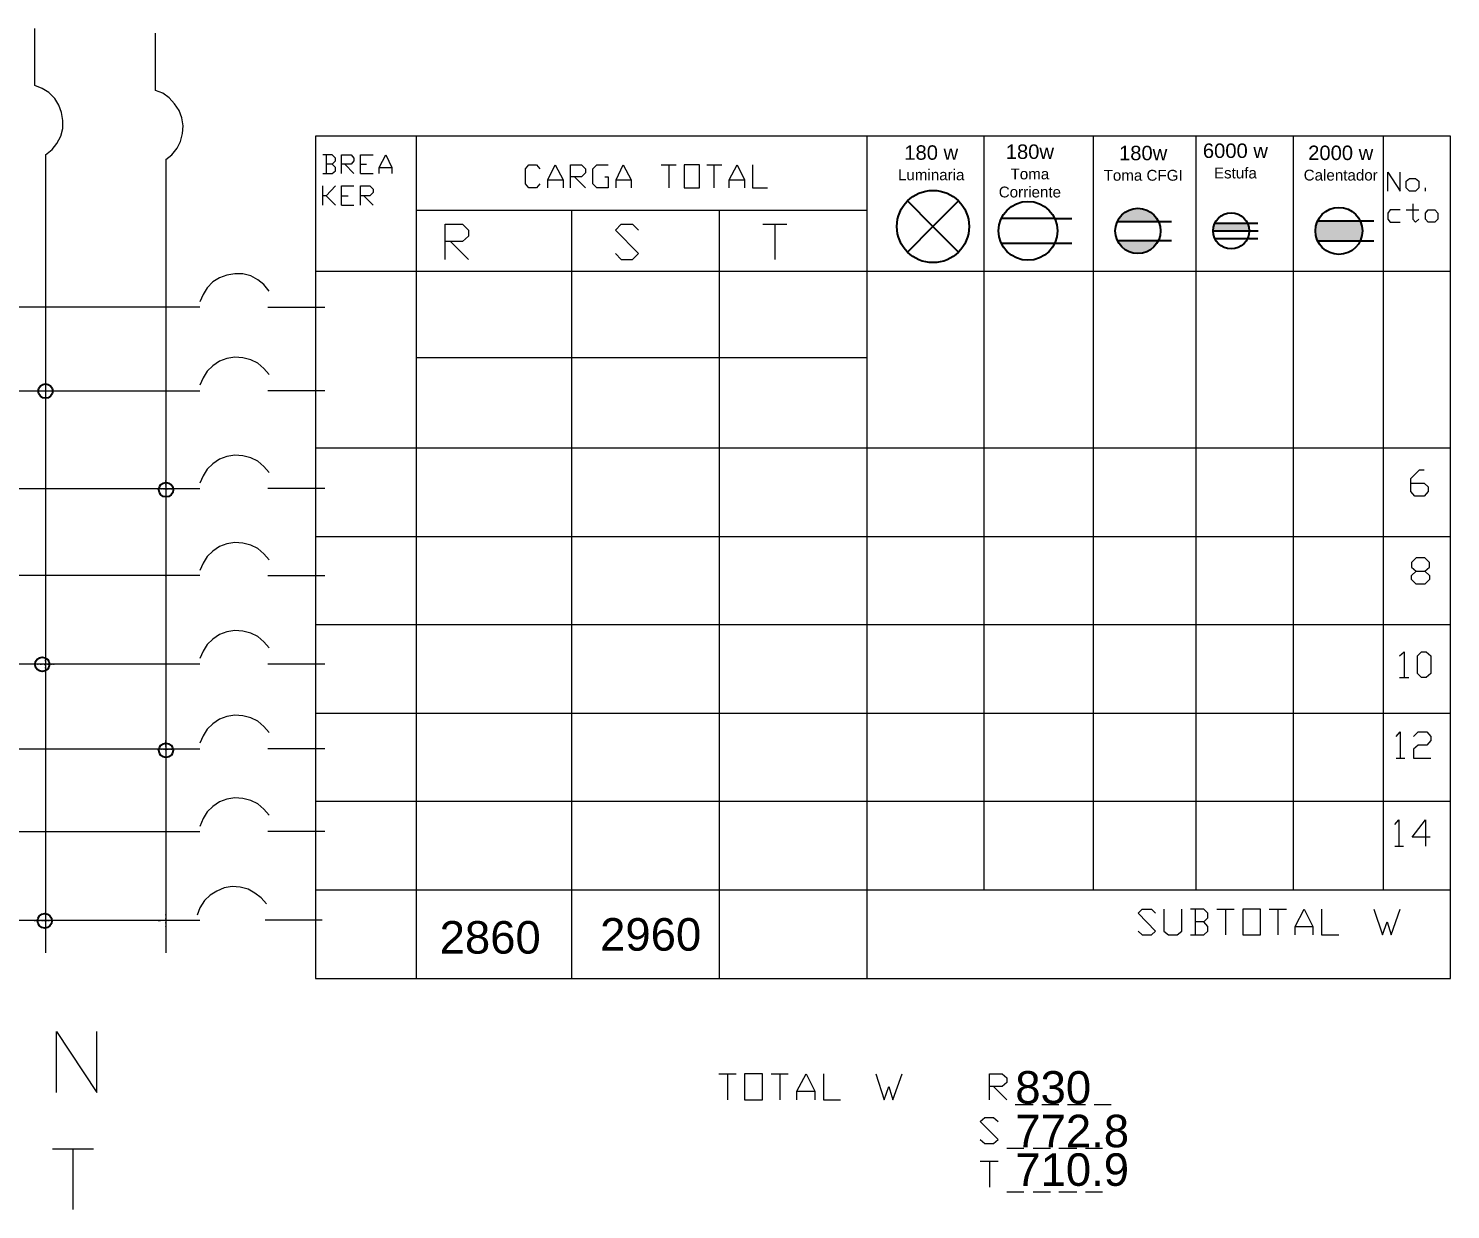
# Model space of a CAD drawing. Header units: metres. Extents: x -1 to 113, y -70 to 21.
# Drawn here: x 38.145 to 42.082, y -11.922 to -8.652 of the extents above; entities that cross this region are included whole.
import ezdxf

# ---------------------------------------------------------------- set-up
doc = ezdxf.new("R2010")
doc.units = ezdxf.units.M
doc.header["$LTSCALE"] = 0.5
for name, color, linetype in [('ENCHUFES', 5, 'Continuous'), ('LUMINARIA', 1, 'Continuous'), ('TABLERO', 7, 'Continuous')]:
    doc.layers.add(name, color=color, linetype=linetype)
doc.styles.get("Standard").update_dxf_attribs({"font": 'arial.ttf'})

# ---------------------------------------------------------------- blocks, each defined once
blk = doc.blocks.new('Tomacorriente')
at = {"layer": 'ENCHUFES'}
for p, q in [((0.0563, 0.0263), (-0.0563, 0.0263)), ((0.0563, 0.0263), (0.0923, 0.0263)), ((-0.0563, -0.0263), (0.0563, -0.0263)), ((0.0563, -0.0263), (0.0923, -0.0263))]:
    blk.add_line(p, q, dxfattribs=at)
blk.add_circle((0, 0), 0.0621, dxfattribs=at)
blk = doc.blocks.new('Toma corriente CFGI 1 Fase')
at = {"layer": 'ENCHUFES', "lineweight": 40}
h = blk.add_hatch(color=256, dxfattribs=at)
h.dxf.hatch_style = 1
h.paths.add_polyline_path([(-0.0453, 0.0211), (0.0453, 0.0211, 0.63707)])
h.paths.add_polyline_path([(0.0453, -0.0211), (-0.0453, -0.0211, 0.63707)])
at = {"layer": 'ENCHUFES'}
for p, q in [((-0.0453, 0.0211), (0.0743, 0.0211)), ((-0.0453, -0.0211), (0.0743, -0.0211))]:
    blk.add_line(p, q, dxfattribs=at)
blk.add_circle((0, 0), 0.05, dxfattribs=at)
blk = doc.blocks.new('Tomacorriente de dos fases con neutro (208V)')
at = {"layer": 'ENCHUFES', "lineweight": 100}
h = blk.add_hatch(color=256, dxfattribs=at)
h.dxf.hatch_style = 1
h.paths.add_polyline_path([(0.0453, 0.0211), (-0.0453, 0.0211, 0.109518), (-0.05, 0), (0.05, 0, 0.109518)])
at = {"layer": 'ENCHUFES'}
for p, q in [((-0.05, 0), (0.0751, 0)), ((-0.0453, 0.0211), (0.0743, 0.0211)), ((-0.0453, -0.0211), (0.0743, -0.0211))]:
    blk.add_line(p, q, dxfattribs=at)
blk.add_circle((0, 0), 0.05, dxfattribs=at)
blk = doc.blocks.new('*U318')
at = {"layer": 'LUMINARIA'}
for q in [(-0.0707, 0.0707), (0.0707, 0.0707), (-0.0707, -0.0707), (0.0707, -0.0707)]:
    blk.add_line((0, 0), q, dxfattribs=at)
blk.add_circle((0, 0), 0.1, dxfattribs=at)
blk = doc.blocks.new('Tomacorriente de dos fases sin neutro (208v)')
at = {"layer": 'ENCHUFES'}
h = blk.add_hatch(color=256, dxfattribs=at)
h.dxf.hatch_style = 1
h.paths.add_polyline_path([(0.05, 0, 0.109518), (0.0453, 0.0211), (-0.0453, 0.0211, 0.109518), (-0.05, 0, 0.109518), (-0.0453, -0.0211), (0.0453, -0.0211, 0.109518)], flags=17)
h.paths.add_polyline_path([(0.0453, 0.0211), (-0.0453, 0.0211, 0.109518), (-0.05, 0, 0.109518), (-0.0453, -0.0211), (0.0453, -0.0211, 0.109518), (0.05, 0, 0.109518)], flags=17)
h = blk.add_hatch(color=256, dxfattribs=at)
h.dxf.hatch_style = 1
h.paths.add_polyline_path([(0.05, 0, 0.109518), (0.0453, 0.0211), (-0.0453, 0.0211, 0.109518), (-0.05, 0, 0.109518), (-0.0453, -0.0211), (0.0453, -0.0211, 0.109518)])
for p, q in [((-0.0453, 0.0211), (0.0743, 0.0211)), ((-0.0453, -0.0211), (0.0743, -0.0211))]:
    blk.add_line(p, q, dxfattribs=at)
blk.add_circle((0, 0), 0.05, dxfattribs=at)

msp = doc.modelspace()

# ---------------------------------------------------------------- linework, layer by layer
at = {"layer": 'TABLERO', "color": 7, "linetype": 'Continuous', "lineweight": 18, "true_color": 0x000007}
for p, q in [((39.2186, -8.9502), (39.2186, -11.2822)), ((40.4662, -8.9502), (40.4662, -11.2822)), ((40.7904, -8.9502), (40.7904, -11.0368)), ((41.0927, -8.9502), (41.0927, -11.0368)), ((41.3766, -8.9502), (41.3766, -11.0368)), ((41.6459, -8.9502), (41.6459, -11.0368)), ((41.8951, -8.9502), (41.8951, -11.0368)), ((38.1928, -9.0015), (38.1928, -11.2108)), ((38.5262, -9.0143), (38.5262, -11.2108)), ((38.9695, -9.0015), (38.9695, -9.0528)), ((39.0208, -9.0272), (39.0464, -9.0528)), ((39.0648, -9.0272), (39.0813, -9.0272)), ((39.0648, -9.0528), (39.0996, -9.0528)), ((39.1161, -9.0363), (39.1509, -9.0363)), ((39.8965, -9.029), (39.9386, -9.029)), ((39.9184, -9.029), (39.9184, -9.0931)), ((40.0229, -9.029), (40.065, -9.029)), ((40.043, -9.029), (40.043, -9.0931)), ((38.9603, -9.1407), (38.9603, -9.0876)), ((39.5832, -9.0711), (39.6253, -9.0711)), ((39.6565, -9.062), (39.6876, -9.0931)), ((39.7719, -9.0711), (39.814, -9.0711)), ((40.0851, -9.0711), (40.1273, -9.0711)), ((42.0123, -9.1023), (42.0123, -9.0931)), ((38.9695, -9.1151), (38.9952, -9.1407)), ((39.0116, -9.1151), (39.03, -9.1151)), ((39.0739, -9.1151), (39.0996, -9.1407)), ((39.0116, -9.1407), (39.0464, -9.1407)), ((40.4662, -9.1554), (39.2186, -9.1554)), ((39.6491, -9.1554), (39.6491, -11.2822)), ((40.0577, -9.1554), (40.0577, -11.2822)), ((41.9592, -9.1536), (41.994, -9.1536)), ((40.1786, -9.1939), (40.2445, -9.1939)), ((40.2115, -9.1939), (40.2115, -9.291)), ((39.3139, -9.2415), (39.3634, -9.291)), ((38.9402, -9.3239), (42.0819, -9.3239)), ((38.6196, -9.4229), (37.7275, -9.4229)), ((38.8083, -9.4229), (38.9658, -9.4229)), ((40.4653, -9.5637), (39.2186, -9.5637)), ((38.6196, -9.6555), (37.7275, -9.6555)), ((38.8083, -9.6537), (38.9658, -9.6537)), ((38.9402, -9.8131), (42.0819, -9.8131)), ((38.5262, -9.9047), (38.5262, -9.9028)), ((38.5262, -9.9083), (38.5262, -9.9065)), ((38.5262, -9.9156), (38.5262, -9.9138)), ((38.5262, -9.9193), (38.5262, -9.9175)), ((38.6196, -9.9266), (37.7275, -9.9266)), ((38.5024, -9.9266), (38.5042, -9.9266)), ((38.506, -9.9266), (38.5079, -9.9266)), ((38.5115, -9.9266), (38.5134, -9.9266)), ((38.517, -9.9266), (38.5189, -9.9266)), ((38.5225, -9.9266), (38.5244, -9.9266)), ((38.5262, -9.9266), (38.5262, -9.9248)), ((38.5262, -9.9266), (38.528, -9.9266)), ((38.528, -9.9266), (38.5298, -9.9266)), ((38.5298, -9.9266), (38.5317, -9.9266)), ((38.5335, -9.9266), (38.5353, -9.9266)), ((38.5372, -9.9266), (38.539, -9.9266)), ((38.5408, -9.9266), (38.5427, -9.9266)), ((38.5445, -9.9266), (38.5463, -9.9266)), ((38.8083, -9.9248), (38.9658, -9.9248)), ((38.9402, -10.0585), (42.0819, -10.0585)), ((38.6196, -10.1666), (37.7275, -10.1666)), ((38.526, -10.1678), (38.526, -10.166)), ((38.8083, -10.1666), (38.9658, -10.1666)), ((38.9402, -10.3022), (42.0819, -10.3022)), ((38.6196, -10.4121), (37.7275, -10.4121)), ((38.1708, -10.4121), (38.1726, -10.4121)), ((38.1781, -10.4121), (38.18, -10.4121)), ((38.1818, -10.4121), (38.1836, -10.4121)), ((38.1891, -10.4121), (38.1909, -10.4121)), ((38.1928, -10.4011), (38.1928, -10.3993)), ((38.1928, -10.4029), (38.1928, -10.4011)), ((38.1928, -10.4121), (38.1928, -10.4103)), ((38.1928, -10.4121), (38.1946, -10.4121)), ((38.1928, -10.4121), (38.1946, -10.4121)), ((38.1928, -10.4158), (38.1928, -10.4139)), ((38.1928, -10.4231), (38.1928, -10.4212)), ((38.1983, -10.4121), (38.2001, -10.4121)), ((38.2001, -10.4121), (38.2019, -10.4121)), ((38.2038, -10.4121), (38.2056, -10.4121)), ((38.2093, -10.4121), (38.2111, -10.4121)), ((38.2148, -10.4121), (38.2166, -10.4121)), ((38.8083, -10.4103), (38.9658, -10.4103)), ((38.1928, -10.4341), (38.1928, -10.4322)), ((41.9409, -10.4487), (41.9665, -10.4487)), ((38.9402, -10.5477), (42.0819, -10.5477)), ((38.5262, -10.6246), (38.5262, -10.6228)), ((38.5262, -10.6283), (38.5262, -10.6264)), ((38.6196, -10.6466), (37.7275, -10.6466)), ((38.5024, -10.6466), (38.5042, -10.6466)), ((38.506, -10.6466), (38.5079, -10.6466)), ((38.5115, -10.6466), (38.5134, -10.6466)), ((38.517, -10.6466), (38.5189, -10.6466)), ((38.5225, -10.6466), (38.5244, -10.6466)), ((38.5262, -10.6356), (38.5262, -10.6338)), ((38.5262, -10.6392), (38.5262, -10.6374)), ((38.5262, -10.6466), (38.5262, -10.6447)), ((38.5262, -10.6466), (38.528, -10.6466)), ((38.5262, -10.6502), (38.5262, -10.6484)), ((38.528, -10.6466), (38.5298, -10.6466)), ((38.5298, -10.6466), (38.5317, -10.6466)), ((38.5335, -10.6466), (38.5353, -10.6466)), ((38.5372, -10.6466), (38.539, -10.6466)), ((38.5408, -10.6466), (38.5427, -10.6466)), ((38.5445, -10.6466), (38.5463, -10.6466)), ((38.8083, -10.6447), (38.9658, -10.6447)), ((41.9317, -10.6722), (41.9555, -10.6722)), ((38.9402, -10.7913), (42.0819, -10.7913)), ((38.6196, -10.8756), (37.7275, -10.8756)), ((38.8083, -10.8737), (38.9658, -10.8737)), ((41.928, -10.9159), (41.9519, -10.9159)), ((38.9402, -11.0368), (42.0819, -11.0368)), ((41.3748, -11.0899), (41.3748, -11.1613)), ((41.4353, -11.0899), (41.4829, -11.0899)), ((41.4591, -11.0899), (41.4591, -11.1613)), ((41.58, -11.0899), (41.6276, -11.0899)), ((41.6038, -11.0899), (41.6038, -11.1613)), ((38.6196, -11.121), (37.7183, -11.121)), ((38.1616, -11.121), (38.1635, -11.121)), ((38.1653, -11.121), (38.1671, -11.121)), ((38.1671, -11.121), (38.169, -11.121)), ((38.1708, -11.121), (38.1726, -11.121)), ((38.1745, -11.121), (38.1763, -11.121)), ((38.18, -11.121), (38.1818, -11.121)), ((38.18, -11.121), (38.1818, -11.121)), ((38.1836, -11.121), (38.1854, -11.121)), ((38.1854, -11.121), (38.1873, -11.121)), ((38.1891, -11.121), (38.1909, -11.121)), ((38.1909, -11.121), (38.1928, -11.121)), ((38.1928, -11.121), (38.1946, -11.121)), ((38.1946, -11.121), (38.1964, -11.121)), ((38.1964, -11.121), (38.1983, -11.121)), ((38.2001, -11.121), (38.2019, -11.121)), ((38.2038, -11.121), (38.2056, -11.121)), ((38.5041, -11.121), (38.506, -11.121)), ((38.506, -11.121), (38.5078, -11.121)), ((38.5096, -11.121), (38.5114, -11.121)), ((38.5261, -11.1063), (38.5261, -11.1045)), ((38.5261, -11.1173), (38.5261, -11.1155)), ((38.5261, -11.121), (38.5279, -11.121)), ((38.5261, -11.1283), (38.5261, -11.1265)), ((38.5261, -11.1393), (38.5261, -11.1375)), ((38.801, -11.1192), (38.9585, -11.1192)), ((41.6514, -11.1375), (41.7009, -11.1375)), ((38.9585, -11.2822), (41.3931, -11.2822)), ((40.0564, -11.546), (40.1041, -11.546)), ((40.0802, -11.546), (40.0802, -11.6175)), ((40.2011, -11.546), (40.2488, -11.546)), ((40.225, -11.546), (40.225, -11.6175)), ((40.2726, -11.5937), (40.322, -11.5937)), ((40.8167, -11.5808), (40.8533, -11.6175)), ((40.8771, -11.6303), (40.9266, -11.6303)), ((40.9504, -11.6303), (40.998, -11.6303)), ((41.0218, -11.6303), (41.0713, -11.6303)), ((41.0951, -11.6303), (41.1427, -11.6303)), ((38.2117, -11.753), (38.3253, -11.753)), ((38.2685, -11.753), (38.2685, -11.9216)), ((40.8533, -11.7512), (40.9009, -11.7512)), ((40.9266, -11.7512), (40.9742, -11.7512)), ((40.998, -11.7512), (41.0475, -11.7512)), ((41.0713, -11.7512), (41.1189, -11.7512)), ((40.78, -11.7879), (40.8295, -11.7879)), ((40.8057, -11.7879), (40.8057, -11.8593)), ((40.8533, -11.8721), (40.9009, -11.8721)), ((40.9266, -11.8721), (40.9742, -11.8721)), ((40.998, -11.8721), (41.0475, -11.8721)), ((41.0713, -11.8721), (41.1189, -11.8721))]:
    msp.add_line(p, q, dxfattribs=at)
for points in [[(38.1928, -9.0015), (38.2111, -8.9869), (38.2239, -8.9704), (38.2349, -8.9502), (38.2404, -8.9282), (38.2404, -8.9063), (38.2367, -8.8843), (38.2294, -8.8641), (38.2184, -8.8458), (38.2019, -8.8293), (38.1836, -8.8183), (38.1635, -8.8092), (38.1635, -8.6516)], [(38.5262, -9.0143), (38.5427, -9.0015), (38.5573, -8.9832), (38.5665, -8.9649), (38.572, -8.9429), (38.5738, -8.9209), (38.5702, -8.8989), (38.5628, -8.8788), (38.55, -8.8605), (38.5353, -8.844), (38.517, -8.8312), (38.4969, -8.8238), (38.4969, -8.6644)], [(38.986, -9.0272), (38.9952, -9.018), (38.9952, -9.0107), (38.986, -9.0015), (38.9603, -9.0015)], [(39.0116, -9.0528), (39.0116, -9.0015), (39.0391, -9.0015), (39.0464, -9.0107), (39.0464, -9.018), (39.0391, -9.0272), (39.0116, -9.0272)], [(39.0648, -9.0528), (39.0648, -9.0015), (39.0996, -9.0015)], [(39.1161, -9.0528), (39.1161, -9.0363), (39.1344, -9.0015), (39.1509, -9.0363), (39.1509, -9.0528)], [(38.9603, -9.0528), (38.986, -9.0528), (38.9952, -9.0455), (38.9952, -9.0363), (38.986, -9.0272), (38.9695, -9.0272)], [(39.5612, -9.0821), (39.5521, -9.0931), (39.5301, -9.0931), (39.5209, -9.0821), (39.5209, -9.04), (39.5301, -9.029), (39.5521, -9.029), (39.5612, -9.04)], [(39.5832, -9.0931), (39.5832, -9.0711), (39.6033, -9.029), (39.6253, -9.0711), (39.6253, -9.0931)], [(39.6455, -9.0931), (39.6455, -9.029), (39.6766, -9.029), (39.6876, -9.04), (39.6876, -9.051), (39.6766, -9.062), (39.6455, -9.062)], [(39.7407, -9.062), (39.7499, -9.062), (39.7499, -9.0931), (39.7188, -9.0931), (39.7078, -9.0821), (39.7078, -9.04), (39.7188, -9.029), (39.7499, -9.029)], [(39.7719, -9.0931), (39.7719, -9.0711), (39.792, -9.029), (39.814, -9.0711), (39.814, -9.0931)], [(40.0851, -9.0931), (40.0851, -9.0711), (40.1071, -9.029), (40.1273, -9.0711), (40.1273, -9.0931)], [(40.1493, -9.029), (40.1493, -9.0931), (40.1914, -9.0931)], [(41.9079, -9.1023), (41.9079, -9.0491), (41.9427, -9.1023), (41.9427, -9.0491)], [(38.9952, -9.0876), (38.9695, -9.1151), (38.9603, -9.1151)], [(39.0116, -9.1407), (39.0116, -9.0876), (39.0464, -9.0876)], [(39.0648, -9.1407), (39.0648, -9.0876), (39.0904, -9.0876), (39.0996, -9.0968), (39.0996, -9.1059), (39.0904, -9.1151), (39.0648, -9.1151)], [(41.9427, -9.1536), (41.9152, -9.1536), (41.9079, -9.1627), (41.9079, -9.1792), (41.9152, -9.1884), (41.9427, -9.1884)], [(41.9775, -9.1371), (41.9775, -9.1792), (41.9848, -9.1884), (41.994, -9.1792)], [(39.2993, -9.291), (39.2993, -9.1939), (39.3469, -9.1939), (39.3634, -9.2104), (39.3634, -9.2268), (39.3469, -9.2415), (39.2993, -9.2415)], [(39.7701, -9.2745), (39.7865, -9.291), (39.8177, -9.291), (39.8342, -9.2745), (39.7701, -9.2104), (39.7865, -9.1939), (39.8177, -9.1939), (39.8342, -9.2104)], [(38.812, -9.3789), (38.7973, -9.3606), (38.7808, -9.3477), (38.7607, -9.3368), (38.7387, -9.3313), (38.7167, -9.3313), (38.6947, -9.3349), (38.6746, -9.3423), (38.6563, -9.3532), (38.6398, -9.3697), (38.6288, -9.3881), (38.6196, -9.4082)], [(38.812, -9.6097), (38.7973, -9.5932), (38.7808, -9.5786), (38.7607, -9.5694), (38.7387, -9.5639), (38.7167, -9.5621), (38.6947, -9.5657), (38.6746, -9.5731), (38.6563, -9.5859), (38.6398, -9.6006), (38.6288, -9.6189), (38.6196, -9.639)], [(38.812, -9.8808), (38.7973, -9.8643), (38.7808, -9.8497), (38.7607, -9.8405), (38.7387, -9.835), (38.7167, -9.8332), (38.6947, -9.8369), (38.6746, -9.8442), (38.6563, -9.857), (38.6398, -9.8717), (38.6288, -9.89), (38.6196, -9.9101)], [(41.972, -9.9101), (42.0086, -9.9101), (42.0196, -9.9211), (42.0196, -9.934), (42.0086, -9.9468), (41.983, -9.9468), (41.972, -9.934), (41.972, -9.8973), (41.9958, -9.8735), (42.0086, -9.8735)], [(38.812, -10.1226), (38.7973, -10.1062), (38.7808, -10.0915), (38.7607, -10.0823), (38.7387, -10.0769), (38.7167, -10.075), (38.6947, -10.0787), (38.6746, -10.086), (38.6563, -10.0988), (38.6398, -10.1135), (38.6288, -10.1318), (38.6196, -10.152)], [(41.9867, -10.1904), (41.9738, -10.1776), (41.9738, -10.1666), (41.9867, -10.1538), (42.0105, -10.1538), (42.0233, -10.1428), (42.0233, -10.13), (42.0105, -10.1172), (41.9867, -10.1172), (41.9738, -10.13), (41.9738, -10.1428), (41.9867, -10.1538)], [(42.0105, -10.1538), (42.0233, -10.1666), (42.0233, -10.1776), (42.0105, -10.1904), (41.9867, -10.1904)], [(38.812, -10.3663), (38.7973, -10.3498), (38.7808, -10.3351), (38.7607, -10.326), (38.7387, -10.3205), (38.7167, -10.3187), (38.6947, -10.3223), (38.6746, -10.3297), (38.6563, -10.3425), (38.6398, -10.3571), (38.6288, -10.3755), (38.6196, -10.3956)], [(41.9409, -10.3883), (41.9537, -10.3773), (41.9537, -10.4487)], [(38.812, -10.6008), (38.7973, -10.5843), (38.7808, -10.5696), (38.7607, -10.5605), (38.7387, -10.555), (38.7167, -10.5531), (38.6947, -10.5568), (38.6746, -10.5641), (38.6563, -10.577), (38.6398, -10.5916), (38.6288, -10.6099), (38.6196, -10.6301)], [(41.9317, -10.6118), (41.9427, -10.5989), (41.9427, -10.6722)], [(41.9793, -10.6118), (41.9922, -10.5989), (42.016, -10.5989), (42.027, -10.6118), (42.027, -10.6228), (42.016, -10.6356), (41.9922, -10.6356), (41.9793, -10.6466), (41.9793, -10.6722), (42.027, -10.6722)], [(38.812, -10.8298), (38.7973, -10.8133), (38.7808, -10.7986), (38.7607, -10.7895), (38.7387, -10.784), (38.7167, -10.7821), (38.6947, -10.7858), (38.6746, -10.7931), (38.6563, -10.806), (38.6398, -10.8206), (38.6288, -10.8389), (38.6196, -10.8609)], [(41.928, -10.8554), (41.939, -10.8426), (41.939, -10.9159)], [(42.0251, -10.8902), (41.9757, -10.8902), (42.0123, -10.8426), (42.0123, -10.9159)], [(38.8046, -11.0752), (38.79, -11.0588), (38.7717, -11.0459), (38.7533, -11.0349), (38.7314, -11.0294), (38.7094, -11.0276), (38.6874, -11.0313), (38.6672, -11.0404), (38.6489, -11.0514), (38.6324, -11.0661), (38.6196, -11.0862), (38.6123, -11.1064)], [(41.2173, -11.1504), (41.2283, -11.1613), (41.2539, -11.1613), (41.2649, -11.1504), (41.2173, -11.1009), (41.2283, -11.0899), (41.2539, -11.0899), (41.2649, -11.1009)], [(41.2887, -11.0899), (41.2887, -11.1504), (41.3015, -11.1613), (41.3253, -11.1613), (41.3382, -11.1504), (41.3382, -11.0899)], [(41.3986, -11.1247), (41.4096, -11.1137), (41.4096, -11.1009), (41.3986, -11.0899), (41.362, -11.0899)], [(41.6514, -11.1613), (41.6514, -11.1375), (41.6771, -11.0899), (41.7009, -11.1375), (41.7009, -11.1613)], [(41.7247, -11.0899), (41.7247, -11.1613), (41.7723, -11.1613)], [(41.8694, -11.0899), (41.8932, -11.1613), (41.9061, -11.1247), (41.9171, -11.1613), (41.9427, -11.0899)], [(41.362, -11.1613), (41.3986, -11.1613), (41.4096, -11.1504), (41.4096, -11.1375), (41.3986, -11.1247), (41.3748, -11.1247)], [(38.2227, -11.5973), (38.2227, -11.4288), (38.3344, -11.5973), (38.3344, -11.4288)], [(40.2726, -11.6175), (40.2726, -11.5937), (40.2982, -11.546), (40.322, -11.5937), (40.322, -11.6175)], [(40.3459, -11.546), (40.3459, -11.6175), (40.3935, -11.6175)], [(40.4906, -11.546), (40.5144, -11.6175), (40.5272, -11.5808), (40.5382, -11.6175), (40.5639, -11.546)], [(40.8057, -11.6175), (40.8057, -11.546), (40.8405, -11.546), (40.8533, -11.557), (40.8533, -11.5699), (40.8405, -11.5808), (40.8057, -11.5808)], [(40.78, -11.7274), (40.7929, -11.7384), (40.8167, -11.7384), (40.8295, -11.7274), (40.78, -11.6779), (40.7929, -11.6669), (40.8167, -11.6669), (40.8295, -11.6779)]]:
    msp.add_lwpolyline(points, dxfattribs=at)
for points in [[(38.9402, -11.2822), (42.0819, -11.2822), (42.0819, -8.9502), (38.9402, -8.9502)], [(39.9606, -9.0931), (40.0027, -9.0931), (40.0027, -9.029), (39.9606, -9.029)], [(41.9848, -9.1023), (41.9683, -9.1023), (41.9592, -9.0931), (41.9592, -9.0748), (41.9683, -9.0675), (41.9848, -9.0675), (41.994, -9.0748), (41.994, -9.0931)], [(42.038, -9.1884), (42.0196, -9.1884), (42.0123, -9.1792), (42.0123, -9.1627), (42.0196, -9.1536), (42.038, -9.1536), (42.0471, -9.1627), (42.0471, -9.1792)], [(42.0013, -10.4487), (41.9903, -10.4377), (41.9903, -10.3883), (42.0013, -10.3773), (42.0141, -10.3773), (42.027, -10.3883), (42.027, -10.4377), (42.0141, -10.4487)], [(41.5067, -11.1613), (41.5562, -11.1613), (41.5562, -11.0899), (41.5067, -11.0899)], [(40.1279, -11.6175), (40.1773, -11.6175), (40.1773, -11.546), (40.1279, -11.546)]]:
    msp.add_lwpolyline(points, close=True, dxfattribs=at)
at = {"layer": 'TABLERO', "ltscale": 0.5}
for centre in [(38.1927, -9.6555), (38.5263, -9.9288), (38.1836, -10.4121), (38.5262, -10.6502), (38.1904, -11.1222)]:
    msp.add_circle(centre, 0.02, dxfattribs=at)

# ---------------------------------------------------------------- block references
at = {"layer": 'TABLERO'}
for name, p in [('*U318', (40.6493, -9.2)), ('Tomacorriente de dos fases con neutro (208V)', (41.4746, -9.2122))]:
    msp.add_blockref(name, p, dxfattribs=at)
for name, p, xscale, yscale, zscale in [('Tomacorriente', (40.9122, -9.212), 1.313023706402561, 1.313023706402561, 1.313023706402561), ('Toma corriente CFGI 1 Fase', (41.2164, -9.2122), 1.253129811695345, 1.253129811695345, 1.253129811695345), ('Tomacorriente de dos fases sin neutro (208v)', (41.7729, -9.2122, 2.51), 1.302395928433255, 1.302395928433255, 1.302395928433255)]:
    msp.add_blockref(name, p, dxfattribs=dict(at, xscale=xscale, yscale=yscale, zscale=zscale))

# ---------------------------------------------------------------- texts
at = {"layer": 'TABLERO', "attachment_point": 1}
for s, width, gutter_width, insert, char_height in [('\\pxqc;180 w\\P{\\H0.75x;Luminaria}', 0.225325, 12.5, (40.5317, -8.9752), 0.04), ('\\pxqc;180w\\P{\\H0.75x;Toma Corriente}', 0.225325, 12.5, (40.8048, -8.9728), 0.04), ('\\pxqc;6000 w\\P{\\H0.75x;Estufa}', 0.225325, 12.5, (41.3737, -8.9702), 0.04), ('\\pxqc;180w\\P{\\H0.75x;Toma CFGI}', 0.225325, 12.5, (41.1183, -8.9765), 0.04), ('\\pxqc;2000 w\\P{\\H0.75x;Calentador}', 0.225325, 12.5, (41.6652, -8.976), 0.04), ('2860', 0.090104, 0.4505, (39.2836, -11.1229), 0.0901), ('2960', 0.090104, 0.4505, (39.7278, -11.1147), 0.0901), ('830', 0.090104, 0.4505, (40.8771, -11.5383), 0.0901), ('772.8', 0.090104, 0.4505, (40.8771, -11.6591), 0.0901), ('710.9', 0.090104, 0.4505, (40.8771, -11.7659), 0.0901)]:
    msp.add_mtext_dynamic_manual_height_columns(s, width=width, gutter_width=gutter_width, heights=[0], dxfattribs=dict(at, insert=insert, char_height=char_height))

doc.saveas('drawing.dxf')
